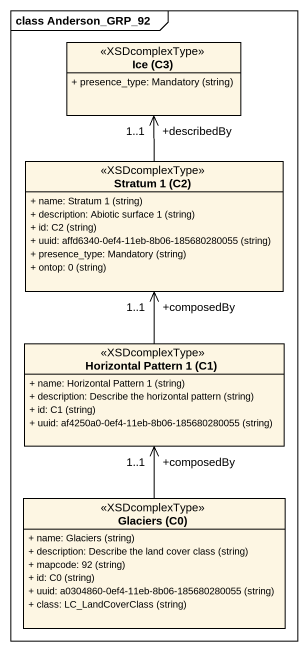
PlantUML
@startuml
mainframe class Anderson_GRP_92
hide circle
hide empty members
skinparam classAttributeIconSize 0
class "Ice (C3)" as Ice_C3 <<XSDcomplexType>> {
  {field} + presence_type: Mandatory (string)
}
class "Stratum 1 (C2)" as Stratum_1_C2 <<XSDcomplexType>> {
  {field} + name: Stratum 1 (string)
  {field} + description: Abiotic surface 1 (string)
  {field} + id: C2 (string)
  {field} + uuid: affd6340-0ef4-11eb-8b06-185680280055 (string)
  {field} + presence_type: Mandatory (string)
  {field} + ontop: 0 (string)
}
class "Horizontal Pattern 1 (C1)" as Horizontal_Pattern_1_C1 <<XSDcomplexType>> {
  {field} + name: Horizontal Pattern 1 (string)
  {field} + description: Describe the horizontal pattern (string)
  {field} + id: C1 (string)
  {field} + uuid: af4250a0-0ef4-11eb-8b06-185680280055 (string)
}
class "Glaciers (C0)" as Glaciers_C0 <<XSDcomplexType>> {
  {field} + name: Glaciers (string)
  {field} + description: Describe the land cover class (string)
  {field} + mapcode: 92 (string)
  {field} + id: C0 (string)
  {field} + uuid: a0304860-0ef4-11eb-8b06-185680280055 (string)
  {field} + class: LC_LandCoverClass (string)
}
Stratum_1_C2 -up-> "+describedBy\n1..1" Ice_C3
Horizontal_Pattern_1_C1 -up-> "+composedBy\n1..1" Stratum_1_C2
Glaciers_C0 -up-> "+composedBy\n1..1" Horizontal_Pattern_1_C1
@enduml
